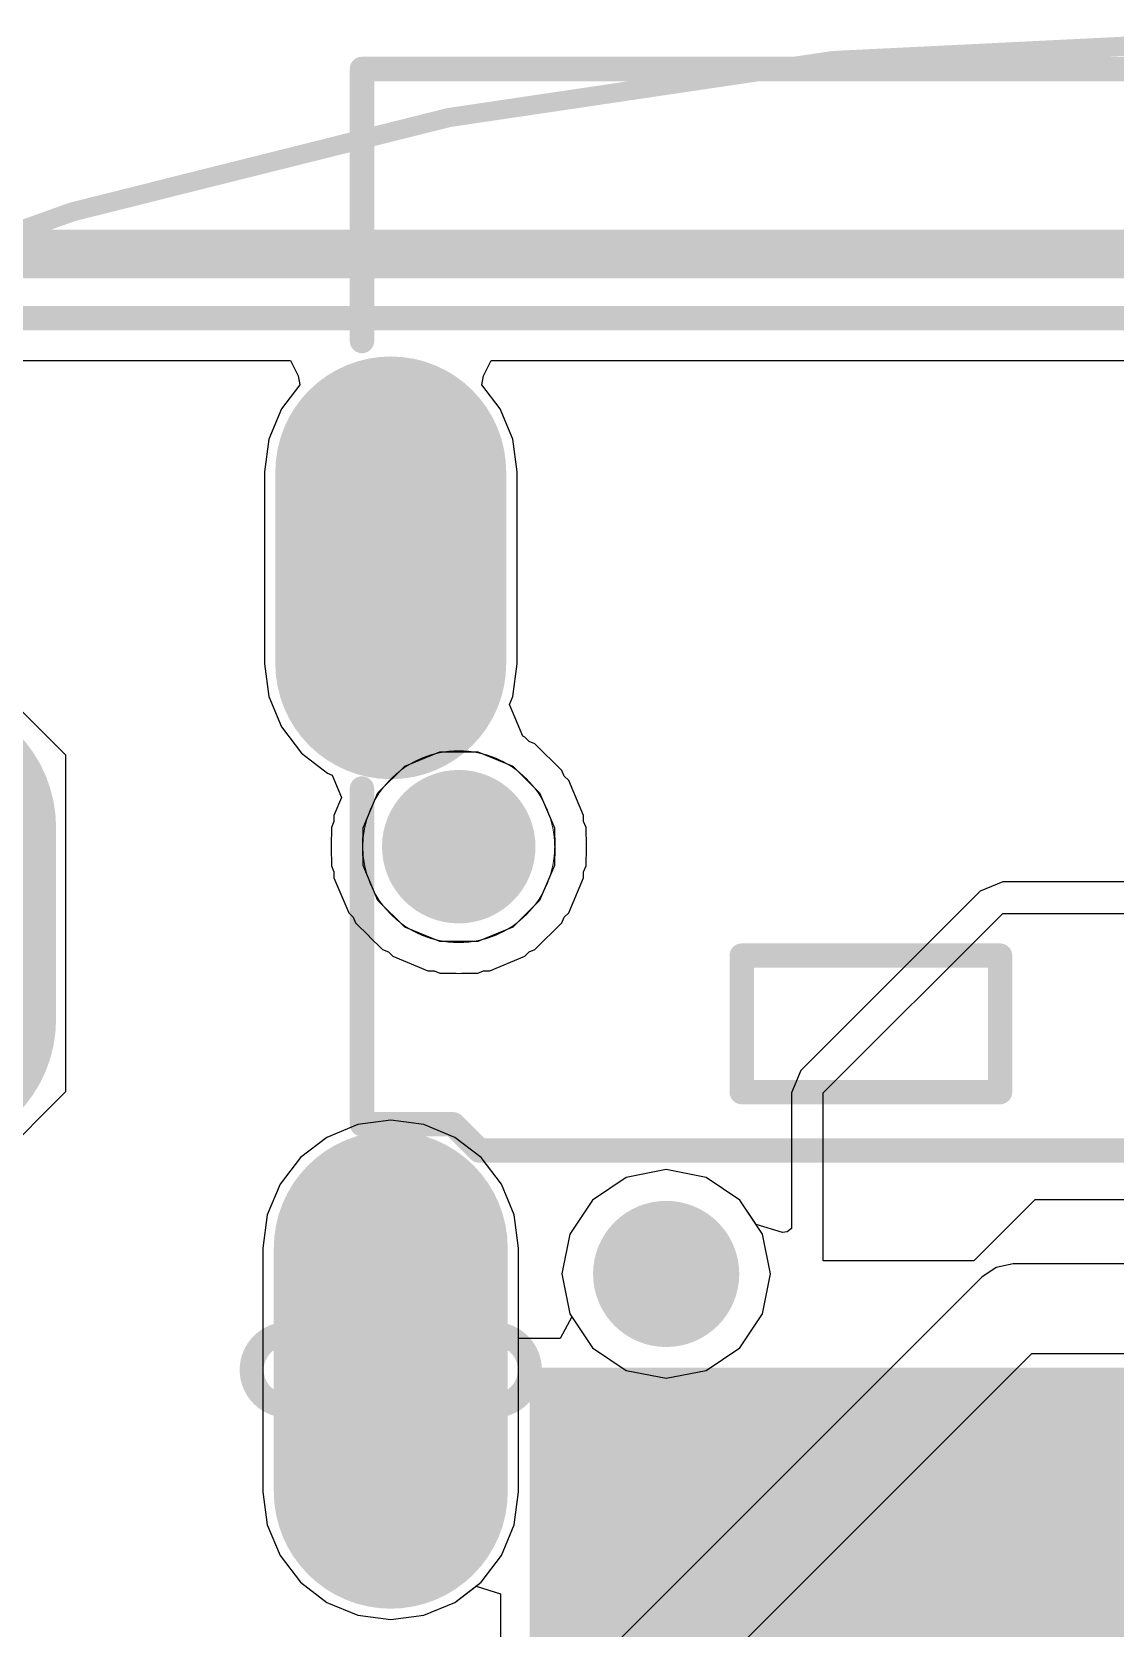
# Model space of a CAD drawing. Header units: millimetres. Extents: x 50 to 153, y 18 to 71.
# Drawn here: x 125.74 to 131.39, y 62.54 to 70.86 of the extents above; entities that cross this region are included whole.
import ezdxf

# ---------------------------------------------------------------- set-up
doc = ezdxf.new("R2010")
doc.units = ezdxf.units.MM
for name, color, linetype in [('BottomLayer', 5, 'Continuous'), ('BottomOverlay', 54, 'Continuous'), ('BottomPaste', 16, 'Continuous'), ('BottomSolder', 6, 'Continuous'), ('ConnectLayer', 7, 'Continuous'), ('KeepOutLayer', 6, 'Continuous'), ('Mechanical1', 6, 'Continuous'), ('Mechanical15', 56, 'Continuous'), ('Mechanical6', 56, 'Continuous'), ('MidLayer1', 16, 'Continuous'), ('MidLayer2', 76, 'Continuous'), ('MultiLayer', 9, 'Continuous'), ('PadHoleLayer', 156, 'Continuous'), ('TopLayer', 1, 'Continuous'), ('TopOverlay', 2, 'Continuous'), ('TopPaste', 8, 'Continuous'), ('TopSolder', 216, 'Continuous')]:
    doc.layers.add(name, color=color, linetype=linetype)

# ---------------------------------------------------------------- blocks, each defined once
blk = doc.blocks.new('USB_TYPE_C_16PIN_A_95')
at = {"layer": 'BottomLayer'}
for points, const_width in [([(-1.2726, -4.2903), (-2.2726, -4.2903)], 1), ([(3.0424, -4.2903), (1.7724, -4.2903)], 1.016)]:
    blk.add_lwpolyline(points, dxfattribs=dict(at, const_width=const_width))
for points, const_width in [([(-2.5226, -4.2903, 1), (-2.0226, -4.2903, 1)], 0.5), ([(-1.5226, -4.2903, 1), (-1.0226, -4.2903, 1)], 0.5), ([(1.5184, -4.2903, 1), (2.0264, -4.2903, 1)], 0.508), ([(2.7884, -4.2903, 1), (3.2964, -4.2903, 1)], 0.508)]:
    blk.add_lwpolyline(points, format="xyb", close=True, dxfattribs=dict(at, const_width=const_width))
at = {"layer": 'BottomSolder'}
for points, const_width in [([(1.8566, -2.8553, 1), (1.9582, -2.8553, 1)], 0.1016), ([(-2.5734, -4.2903, 1), (-1.9718, -4.2903, 1)], 0.6016), ([(-1.5734, -4.2903, 1), (-0.9718, -4.2903, 1)], 0.6016), ([(1.4676, -4.2903, 1), (2.0772, -4.2903, 1)], 0.6096), ([(2.7376, -4.2903, 1), (3.3472, -4.2903, 1)], 0.6096)]:
    blk.add_lwpolyline(points, format="xyb", close=True, dxfattribs=dict(at, const_width=const_width))
for points, const_width in [([(-1.2726, -4.2903), (-2.2726, -4.2903)], 1.2032), ([(3.0424, -4.2903), (1.7724, -4.2903)], 1.2192)]:
    blk.add_lwpolyline(points, dxfattribs=dict(at, const_width=const_width))
at = {"layer": 'MidLayer1'}
for points, const_width in [([(-1.2726, -4.2903), (-2.2726, -4.2903)], 1), ([(3.0424, -4.2903), (1.7724, -4.2903)], 1.016)]:
    blk.add_lwpolyline(points, dxfattribs=dict(at, const_width=const_width))
for points, const_width in [([(-2.5226, -4.2903, 1), (-2.0226, -4.2903, 1)], 0.5), ([(-1.5226, -4.2903, 1), (-1.0226, -4.2903, 1)], 0.5), ([(1.5184, -4.2903, 1), (2.0264, -4.2903, 1)], 0.508), ([(2.7884, -4.2903, 1), (3.2964, -4.2903, 1)], 0.508)]:
    blk.add_lwpolyline(points, format="xyb", close=True, dxfattribs=dict(at, const_width=const_width))
at = {"layer": 'MidLayer2'}
for points, const_width in [([(-1.2726, -4.2903), (-2.2726, -4.2903)], 1), ([(3.0424, -4.2903), (1.7724, -4.2903)], 1.016)]:
    blk.add_lwpolyline(points, dxfattribs=dict(at, const_width=const_width))
for points, const_width in [([(-2.5226, -4.2903, 1), (-2.0226, -4.2903, 1)], 0.5), ([(-1.5226, -4.2903, 1), (-1.0226, -4.2903, 1)], 0.5), ([(1.5184, -4.2903, 1), (2.0264, -4.2903, 1)], 0.508), ([(2.7884, -4.2903, 1), (3.2964, -4.2903, 1)], 0.508)]:
    blk.add_lwpolyline(points, format="xyb", close=True, dxfattribs=dict(at, const_width=const_width))
at = {"layer": 'MultiLayer'}
for points, const_width in [([(-1.2726, -4.2903), (-2.2726, -4.2903)], 1), ([(3.0424, -4.2903), (1.7724, -4.2903)], 1.016)]:
    blk.add_lwpolyline(points, dxfattribs=dict(at, const_width=const_width))
for points, const_width in [([(-2.5226, -4.2903, 1), (-2.0226, -4.2903, 1)], 0.5), ([(-1.5226, -4.2903, 1), (-1.0226, -4.2903, 1)], 0.5), ([(1.5184, -4.2903, 1), (2.0264, -4.2903, 1)], 0.508), ([(2.7884, -4.2903, 1), (3.2964, -4.2903, 1)], 0.508)]:
    blk.add_lwpolyline(points, format="xyb", close=True, dxfattribs=dict(at, const_width=const_width))
at = {"layer": 'PadHoleLayer'}
for points, const_width in [([(1.7169, -2.8553, 1), (2.0979, -2.8553, 1)], 0.381), ([(2.5949, -3.7528), (2.5949, -4.8278, -1), (2.2199, -4.8278), (2.2199, -3.7528, -1)], 0.125), ([(-1.5851, -3.9528), (-1.5851, -4.6278, -1), (-1.9601, -4.6278), (-1.9601, -3.9528, -1)], 0.125)]:
    blk.add_lwpolyline(points, format="xyb", close=True, dxfattribs=dict(at, const_width=const_width))
at = {"layer": 'TopLayer'}
for points, const_width in [([(-1.2726, -4.2903), (-2.2726, -4.2903)], 1), ([(3.0424, -4.2903), (1.7724, -4.2903)], 1.016)]:
    blk.add_lwpolyline(points, dxfattribs=dict(at, const_width=const_width))
for points, const_width in [([(-2.5226, -4.2903, 1), (-2.0226, -4.2903, 1)], 0.5), ([(-1.5226, -4.2903, 1), (-1.0226, -4.2903, 1)], 0.5), ([(1.5184, -4.2903, 1), (2.0264, -4.2903, 1)], 0.508), ([(2.7884, -4.2903, 1), (3.2964, -4.2903, 1)], 0.508)]:
    blk.add_lwpolyline(points, format="xyb", close=True, dxfattribs=dict(at, const_width=const_width))
for points in [[(3.8474, -0.8653), (3.8474, -0.5653), (2.4974, -0.8653), (2.4974, -0.5653)], [(3.8474, -1.3652), (3.8474, -1.0652), (2.4974, -1.3652), (2.4974, -1.0652)], [(3.8474, -1.8653), (3.8474, -1.5653), (2.4974, -1.8653), (2.4974, -1.5653)], [(2.4974, -2.0652), (2.4974, -2.6652), (3.8474, -2.0652), (3.8474, -2.6652)], [(2.4974, -2.8652), (2.4974, -3.4652), (3.8474, -2.8652), (3.8474, -3.4652)]]:
    blk.add_solid(points, dxfattribs=at)
at = {"layer": 'TopOverlay', "const_width": 0.127}
for points in [[(-4.3725, -4.4403), (-4.3725, 4.4848)], [(1.2644, -3.8283), (1.2644, 3.9478)], [(0.2484, -2.4615), (0.2484, -1.1153)], [(0.9596, -1.1153), (0.2484, -1.1153)], [(0.9596, -2.4615), (0.9596, -1.1153)], [(0.9342, -2.4615), (0.2484, -2.4615)], [(0.9596, -2.4615), (0.8834, -2.4615)], [(1.1275, -3.9653), (1.2644, -3.8283)], [(1.1275, -4.4403), (1.1275, -3.9653)], [(-2.9546, -4.4403), (-4.3725, -4.4403)], [(1.1275, -4.4403), (-0.6225, -4.4403)]]:
    blk.add_lwpolyline(points, dxfattribs=at)
at = {"layer": 'TopOverlay', "const_width": 0.0635}
for points in [[(0.2167, -1.1153, 1), (0.2802, -1.1153, 1)], [(0.2167, -1.1153, 1), (0.2802, -1.1153, 1)], [(0.9279, -1.1153, 1), (0.9914, -1.1153, 1)], [(0.9279, -1.1153, 1), (0.9914, -1.1153, 1)], [(0.2167, -2.4615, 1), (0.2802, -2.4615, 1)], [(0.2167, -2.4615, 1), (0.2802, -2.4615, 1)], [(0.8517, -2.4615, 1), (0.9152, -2.4615, 1)], [(0.9025, -2.4615, 1), (0.966, -2.4615, 1)], [(0.9279, -2.4615, 1), (0.9914, -2.4615, 1)], [(0.9279, -2.4615, 1), (0.9914, -2.4615, 1)], [(1.2327, -3.8283, 1), (1.2962, -3.8283, 1)], [(1.2327, -3.8283, 1), (1.2962, -3.8283, 1)], [(1.0957, -3.9653, 1), (1.1592, -3.9653, 1)], [(1.0957, -3.9653, 1), (1.1592, -3.9653, 1)], [(-4.4043, -4.4403, 1), (-4.3408, -4.4403, 1)], [(-4.4043, -4.4403, 1), (-4.3408, -4.4403, 1)], [(-2.9864, -4.4403, 1), (-2.9229, -4.4403, 1)], [(-0.6543, -4.4403, 1), (-0.5908, -4.4403, 1)], [(1.0957, -4.4403, 1), (1.1592, -4.4403, 1)], [(1.0957, -4.4403, 1), (1.1592, -4.4403, 1)]]:
    blk.add_lwpolyline(points, format="xyb", close=True, dxfattribs=at)
at = {"layer": 'TopPaste'}
for points in [[(3.8474, -0.8653), (3.8474, -0.5653), (2.4974, -0.8653), (2.4974, -0.5653)], [(3.8474, -1.3652), (3.8474, -1.0652), (2.4974, -1.3652), (2.4974, -1.0652)], [(3.8474, -1.8653), (3.8474, -1.5653), (2.4974, -1.8653), (2.4974, -1.5653)], [(2.4974, -2.0652), (2.4974, -2.6652), (3.8474, -2.0652), (3.8474, -2.6652)], [(2.4974, -2.8652), (2.4974, -3.4652), (3.8474, -2.8652), (3.8474, -3.4652)]]:
    blk.add_solid(points, dxfattribs=at)
at = {"layer": 'TopSolder'}
for points, const_width in [([(1.8566, -2.8553, 1), (1.9582, -2.8553, 1)], 0.1016), ([(-2.5734, -4.2903, 1), (-1.9718, -4.2903, 1)], 0.6016), ([(-1.5734, -4.2903, 1), (-0.9718, -4.2903, 1)], 0.6016), ([(1.4676, -4.2903, 1), (2.0772, -4.2903, 1)], 0.6096), ([(2.7376, -4.2903, 1), (3.3472, -4.2903, 1)], 0.6096)]:
    blk.add_lwpolyline(points, format="xyb", close=True, dxfattribs=dict(at, const_width=const_width))
for points, const_width in [([(-1.2726, -4.2903), (-2.2726, -4.2903)], 1.2032), ([(3.0424, -4.2903), (1.7724, -4.2903)], 1.2192)]:
    blk.add_lwpolyline(points, dxfattribs=dict(at, const_width=const_width))
for points in [[(3.949, -0.9669), (3.949, -0.4637), (2.3958, -0.9669), (2.3958, -0.4637)], [(3.949, -1.4668), (3.949, -0.9636), (2.3958, -1.4668), (2.3958, -0.9636)], [(3.949, -1.9669), (3.949, -1.4637), (2.3958, -1.9669), (2.3958, -1.4637)], [(2.3958, -1.9636), (2.3958, -2.7668), (3.949, -1.9636), (3.949, -2.7668)], [(2.3958, -2.7636), (2.3958, -3.5668), (3.949, -2.7636), (3.949, -3.5668)]]:
    blk.add_solid(points, dxfattribs=at)
blk = doc.blocks.new('TF_SMD_TF_02_B_131')
at = {"layer": 'BottomLayer', "const_width": 1.2}
blk.add_lwpolyline([(-8.0523, 3.8451), (-8.0523, 2.8451)], dxfattribs=at)
at = {"layer": 'BottomLayer', "const_width": 0.6}
for points in [[(-8.3523, 3.8451, 1), (-7.7523, 3.8451, 1)], [(-8.3523, 2.8451, 1), (-7.7523, 2.8451, 1)]]:
    blk.add_lwpolyline(points, format="xyb", close=True, dxfattribs=at)
at = {"layer": 'BottomOverlay', "const_width": 0.254}
blk.add_lwpolyline([(-7.7013, 6.8346), (-0.3277, 6.8346)], dxfattribs=at)
at = {"layer": 'BottomPaste', "const_width": 1.2}
blk.add_lwpolyline([(-8.0523, 3.8451), (-8.0523, 2.8451)], dxfattribs=at)
at = {"layer": 'BottomPaste', "const_width": 0.6}
for points in [[(-8.3523, 3.8451, 1), (-7.7523, 3.8451, 1)], [(-8.3523, 2.8451, 1), (-7.7523, 2.8451, 1)]]:
    blk.add_lwpolyline(points, format="xyb", close=True, dxfattribs=at)
at = {"layer": 'BottomSolder', "const_width": 1.4032}
blk.add_lwpolyline([(-8.0523, 3.8451), (-8.0523, 2.8451)], dxfattribs=at)
at = {"layer": 'BottomSolder', "const_width": 0.7016}
for points in [[(-8.4031, 3.8451, 1), (-7.7015, 3.8451, 1)], [(-8.4031, 2.8451, 1), (-7.7015, 2.8451, 1)]]:
    blk.add_lwpolyline(points, format="xyb", close=True, dxfattribs=at)
at = {"layer": 'KeepOutLayer'}
for points, const_width in [([(-4.7525, 3.7452, 1), (-5.7525, 3.7452, 1)], 0.00508), ([(-5.7538, 3.7452, 1), (-5.7512, 3.7452, 1)], 0.00254), ([(-4.7538, 3.7452, 1), (-4.7512, 3.7452, 1)], 0.00254)]:
    blk.add_lwpolyline(points, format="xyb", close=True, dxfattribs=dict(at, const_width=const_width))
at = {"layer": 'Mechanical15', "const_width": 0.0508}
blk.add_lwpolyline([(-7.6824, 6.8332), (-1.3802, 6.8327)], dxfattribs=at)
at = {"layer": 'Mechanical6'}
for points, const_width in [([(-5.0526, 3.7452, 1), (-5.4524, 3.7452, 1)], 0.4), ([(-5.5524, 3.7452, 1), (-5.3524, 3.7452, 1)], 0.2), ([(-5.1526, 3.7452, 1), (-4.9526, 3.7452, 1)], 0.2)]:
    blk.add_lwpolyline(points, format="xyb", close=True, dxfattribs=dict(at, const_width=const_width))
at = {"layer": 'MultiLayer'}
for p, q in [((-5.674, 4.0254), (-5.5336, 4.1641)), ((-5.674, 4.0254), (-5.5336, 4.1641)), ((-5.5336, 4.1641), (-5.3511, 4.239)), ((-5.5336, 4.1641), (-5.3511, 4.239)), ((-5.3511, 4.239), (-5.1538, 4.239)), ((-5.3511, 4.239), (-5.1538, 4.239)), ((-5.1538, 4.239), (-4.9713, 4.1641)), ((-5.1538, 4.239), (-4.9713, 4.1641)), ((-4.9713, 4.1641), (-4.8309, 4.0254)), ((-4.9713, 4.1641), (-4.8309, 4.0254)), ((-5.7512, 3.8438), (-5.674, 4.0254)), ((-5.7512, 3.8438), (-5.674, 4.0254)), ((-4.8309, 4.0254), (-4.7537, 3.8438)), ((-4.8309, 4.0254), (-4.7537, 3.8438)), ((-5.7524, 3.7452), (-5.7512, 3.8438)), ((-5.7524, 3.7452), (-5.7512, 3.8438)), ((-4.7537, 3.8438), (-4.7525, 3.7452)), ((-4.7537, 3.8438), (-4.7525, 3.7452)), ((-5.7512, 3.6465), (-5.7524, 3.7452)), ((-5.7512, 3.6465), (-5.7524, 3.7452)), ((-4.7525, 3.7452), (-4.7537, 3.6465)), ((-4.7525, 3.7452), (-4.7537, 3.6465)), ((-4.7525, 3.7452), (-4.7525, 3.7452)), ((-4.7525, 3.7452), (-4.7525, 3.7452)), ((-5.674, 3.465), (-5.7512, 3.6465)), ((-5.674, 3.465), (-5.7512, 3.6465)), ((-4.7537, 3.6465), (-4.8309, 3.465)), ((-4.7537, 3.6465), (-4.8309, 3.465)), ((-5.5336, 3.3263), (-5.674, 3.465)), ((-5.5336, 3.3263), (-5.674, 3.465)), ((-4.8309, 3.465), (-4.9713, 3.3263)), ((-4.8309, 3.465), (-4.9713, 3.3263)), ((-5.3511, 3.2514), (-5.5336, 3.3263)), ((-5.3511, 3.2514), (-5.5336, 3.3263)), ((-5.1538, 3.2514), (-5.3511, 3.2514)), ((-5.1538, 3.2514), (-5.3511, 3.2514)), ((-4.9713, 3.3263), (-5.1538, 3.2514)), ((-4.9713, 3.3263), (-5.1538, 3.2514))]:
    blk.add_line(p, q, dxfattribs=at)

msp = doc.modelspace()

# ---------------------------------------------------------------- linework, layer by layer
at = {"layer": 'ConnectLayer'}
for p, q in [((125.5703, 69.1473), (127.088, 69.1473)), ((125.5703, 69.1473), (127.088, 69.1473)), ((125.5703, 69.1473), (127.088, 69.1473)), ((125.5703, 69.1473), (127.088, 69.1473)), ((127.088, 69.1473), (127.1276, 69.0675)), ((127.088, 69.1473), (127.1276, 69.0675)), ((127.088, 69.1473), (127.1276, 69.0675)), ((127.088, 69.1473), (127.1276, 69.0675)), ((128.0941, 69.0675), (128.1337, 69.1473)), ((128.0941, 69.0675), (128.1337, 69.1473)), ((128.0941, 69.0675), (128.1337, 69.1473)), ((128.0941, 69.0675), (128.1337, 69.1473)), ((128.1337, 69.1473), (135.5964, 69.1473)), ((128.1337, 69.1473), (135.5964, 69.1473)), ((128.1337, 69.1473), (135.5964, 69.1473)), ((128.1337, 69.1473), (135.5964, 69.1473)), ((127.1276, 69.0675), (127.1371, 69.0203)), ((127.1276, 69.0675), (127.1371, 69.0203)), ((127.1276, 69.0675), (127.1371, 69.0203)), ((127.1276, 69.0675), (127.1371, 69.0203)), ((128.0847, 69.0203), (128.0941, 69.0675)), ((128.0847, 69.0203), (128.0941, 69.0675)), ((128.0847, 69.0203), (128.0941, 69.0675)), ((128.0847, 69.0203), (128.0941, 69.0675)), ((127.1371, 69.0203), (127.041, 68.8951)), ((127.1371, 69.0203), (127.041, 68.8951)), ((127.1371, 69.0203), (127.041, 68.8951)), ((127.1371, 69.0203), (127.041, 68.8951)), ((128.1807, 68.8951), (128.0847, 69.0203)), ((128.1807, 68.8951), (128.0847, 69.0203)), ((128.1807, 68.8951), (128.0847, 69.0203)), ((128.1807, 68.8951), (128.0847, 69.0203)), ((127.041, 68.8951), (126.9753, 68.7364)), ((127.041, 68.8951), (126.9753, 68.7364)), ((127.041, 68.8951), (126.9753, 68.7364)), ((127.041, 68.8951), (126.9753, 68.7364)), ((128.2465, 68.7364), (128.1807, 68.8951)), ((128.2465, 68.7364), (128.1807, 68.8951)), ((128.2465, 68.7364), (128.1807, 68.8951)), ((128.2465, 68.7364), (128.1807, 68.8951)), ((126.9753, 68.7364), (126.9528, 68.5661)), ((126.9753, 68.7364), (126.9528, 68.5661)), ((126.9753, 68.7364), (126.9528, 68.5661)), ((126.9753, 68.7364), (126.9528, 68.5661)), ((128.2689, 68.5661), (128.2465, 68.7364)), ((128.2689, 68.5661), (128.2465, 68.7364)), ((128.2689, 68.5661), (128.2465, 68.7364)), ((128.2689, 68.5661), (128.2465, 68.7364)), ((126.9528, 68.5661), (126.9528, 67.566)), ((126.9528, 68.5661), (126.9528, 67.566)), ((126.9528, 68.5661), (126.9528, 67.566)), ((126.9528, 68.5661), (126.9528, 67.566)), ((128.2689, 67.566), (128.2689, 68.5661)), ((128.2689, 67.566), (128.2689, 68.5661)), ((128.2689, 67.566), (128.2689, 68.5661)), ((128.2689, 67.566), (128.2689, 68.5661)), ((126.9528, 67.566), (126.9753, 67.3957)), ((126.9528, 67.566), (126.9753, 67.3957)), ((126.9528, 67.566), (126.9753, 67.3957)), ((126.9528, 67.566), (126.9753, 67.3957)), ((128.2465, 67.3957), (128.2689, 67.566)), ((128.2465, 67.3957), (128.2689, 67.566)), ((128.2465, 67.3957), (128.2689, 67.566)), ((128.2465, 67.3957), (128.2689, 67.566)), ((125.9175, 67.0891), (125.5413, 67.4653)), ((126.9753, 67.3957), (127.041, 67.237)), ((126.9753, 67.3957), (127.041, 67.237)), ((126.9753, 67.3957), (127.041, 67.237)), ((126.9753, 67.3957), (127.041, 67.237)), ((128.2293, 67.3543), (128.2465, 67.3957)), ((128.2293, 67.3543), (128.2465, 67.3957)), ((128.2293, 67.3543), (128.2465, 67.3957)), ((128.2293, 67.3543), (128.2465, 67.3957)), ((128.2982, 67.1887), (128.2293, 67.3543)), ((128.2982, 67.1887), (128.2293, 67.3543)), ((128.2982, 67.1887), (128.2293, 67.3543)), ((128.2982, 67.1887), (128.2293, 67.3543)), ((127.041, 67.237), (127.1456, 67.1008)), ((127.041, 67.237), (127.1456, 67.1008)), ((127.041, 67.237), (127.1456, 67.1008)), ((127.041, 67.237), (127.1456, 67.1008)), ((128.3088, 67.1844), (128.2982, 67.1887)), ((128.3088, 67.1844), (128.2982, 67.1887)), ((128.3088, 67.1844), (128.2982, 67.1887)), ((128.3088, 67.1844), (128.2982, 67.1887)), ((128.3319, 67.1614), (128.3088, 67.1844)), ((128.3319, 67.1614), (128.3088, 67.1844)), ((128.3319, 67.1614), (128.3088, 67.1844)), ((128.3319, 67.1614), (128.3088, 67.1844)), ((128.3621, 67.1491), (128.3319, 67.1614)), ((128.3621, 67.1491), (128.3319, 67.1614)), ((128.3621, 67.1491), (128.3319, 67.1614)), ((128.3621, 67.1491), (128.3319, 67.1614)), ((128.5025, 67.0105), (128.3621, 67.1491)), ((128.5025, 67.0105), (128.3621, 67.1491)), ((128.5025, 67.0105), (128.3621, 67.1491)), ((128.5025, 67.0105), (128.3621, 67.1491)), ((125.9175, 65.3367), (125.9175, 67.0891)), ((127.1456, 67.1008), (127.2819, 66.9962)), ((127.1456, 67.1008), (127.2819, 66.9962)), ((127.1456, 67.1008), (127.2819, 66.9962)), ((127.1456, 67.1008), (127.2819, 66.9962)), ((127.2819, 66.9962), (127.3058, 66.9863)), ((127.2819, 66.9962), (127.3058, 66.9863)), ((127.2819, 66.9962), (127.3058, 66.9863)), ((127.2819, 66.9962), (127.3058, 66.9863)), ((127.3058, 66.9863), (127.3538, 66.8687)), ((127.3058, 66.9863), (127.3538, 66.8687)), ((127.3058, 66.9863), (127.3538, 66.8687)), ((127.3058, 66.9863), (127.3538, 66.8687)), ((128.5151, 66.9805), (128.5025, 67.0105)), ((128.5151, 66.9805), (128.5025, 67.0105)), ((128.5151, 66.9805), (128.5025, 67.0105)), ((128.5151, 66.9805), (128.5025, 67.0105)), ((128.5384, 66.9577), (128.5151, 66.9805)), ((128.5384, 66.9577), (128.5151, 66.9805)), ((128.5384, 66.9577), (128.5151, 66.9805)), ((128.5384, 66.9577), (128.5151, 66.9805)), ((128.6156, 66.7761), (128.5384, 66.9577)), ((128.6156, 66.7761), (128.5384, 66.9577)), ((128.6156, 66.7761), (128.5384, 66.9577)), ((128.6156, 66.7761), (128.5384, 66.9577)), ((127.3538, 66.8687), (127.3144, 66.7761)), ((127.3538, 66.8687), (127.3144, 66.7761)), ((127.3538, 66.8687), (127.3144, 66.7761)), ((127.3538, 66.8687), (127.3144, 66.7761)), ((127.3141, 66.7435), (127.3013, 66.7136)), ((127.3141, 66.7435), (127.3013, 66.7136)), ((127.3141, 66.7435), (127.3013, 66.7136)), ((127.3141, 66.7435), (127.3013, 66.7136)), ((127.3144, 66.7761), (127.3141, 66.7435)), ((127.3144, 66.7761), (127.3141, 66.7435)), ((127.3144, 66.7761), (127.3141, 66.7435)), ((127.3144, 66.7761), (127.3141, 66.7435)), ((128.6159, 66.7435), (128.6156, 66.7761)), ((128.6159, 66.7435), (128.6156, 66.7761)), ((128.6159, 66.7435), (128.6156, 66.7761)), ((128.6159, 66.7435), (128.6156, 66.7761)), ((128.6287, 66.7136), (128.6159, 66.7435)), ((128.6287, 66.7136), (128.6159, 66.7435)), ((128.6287, 66.7136), (128.6159, 66.7435)), ((128.6287, 66.7136), (128.6159, 66.7435)), ((127.3013, 66.7136), (127.3001, 66.6149)), ((127.3013, 66.7136), (127.3001, 66.6149)), ((127.3013, 66.7136), (127.3001, 66.6149)), ((127.3013, 66.7136), (127.3001, 66.6149)), ((128.6299, 66.6149), (128.6287, 66.7136)), ((128.6299, 66.6149), (128.6287, 66.7136)), ((128.6299, 66.6149), (128.6287, 66.7136)), ((128.6299, 66.6149), (128.6287, 66.7136)), ((127.3001, 66.6149), (127.3009, 66.6129)), ((127.3001, 66.6149), (127.3009, 66.6129)), ((127.3001, 66.6149), (127.3009, 66.6129)), ((127.3001, 66.6149), (127.3009, 66.6129)), ((127.3009, 66.6129), (127.3001, 66.6109)), ((127.3009, 66.6129), (127.3001, 66.6109)), ((127.3009, 66.6129), (127.3001, 66.6109)), ((127.3009, 66.6129), (127.3001, 66.6109)), ((127.3001, 66.6109), (127.3013, 66.5122)), ((127.3001, 66.6109), (127.3013, 66.5122)), ((127.3001, 66.6109), (127.3013, 66.5122)), ((127.3001, 66.6109), (127.3013, 66.5122)), ((128.6287, 66.5122), (128.6299, 66.6109)), ((128.6287, 66.5122), (128.6299, 66.6109)), ((128.6287, 66.5122), (128.6299, 66.6109)), ((128.6287, 66.5122), (128.6299, 66.6109)), ((128.6295, 66.6139), (128.6299, 66.6149)), ((128.6295, 66.6139), (128.6299, 66.6149)), ((128.6295, 66.6139), (128.6299, 66.6149)), ((128.6295, 66.6139), (128.6299, 66.6149)), ((128.6299, 66.6129), (128.6295, 66.6139)), ((128.6299, 66.6129), (128.6295, 66.6139)), ((128.6299, 66.6129), (128.6295, 66.6139)), ((128.6299, 66.6129), (128.6295, 66.6139)), ((128.6295, 66.6119), (128.6299, 66.6129)), ((128.6295, 66.6119), (128.6299, 66.6129)), ((128.6295, 66.6119), (128.6299, 66.6129)), ((128.6295, 66.6119), (128.6299, 66.6129)), ((128.6299, 66.6109), (128.6295, 66.6119)), ((128.6299, 66.6109), (128.6295, 66.6119)), ((128.6299, 66.6109), (128.6295, 66.6119)), ((128.6299, 66.6109), (128.6295, 66.6119)), ((127.3013, 66.5122), (127.3141, 66.4823)), ((127.3013, 66.5122), (127.3141, 66.4823)), ((127.3013, 66.5122), (127.3141, 66.4823)), ((127.3013, 66.5122), (127.3141, 66.4823)), ((127.3141, 66.4823), (127.3144, 66.4497)), ((127.3141, 66.4823), (127.3144, 66.4497)), ((127.3141, 66.4823), (127.3144, 66.4497)), ((127.3141, 66.4823), (127.3144, 66.4497)), ((128.6156, 66.4497), (128.6159, 66.4823)), ((128.6156, 66.4497), (128.6159, 66.4823)), ((128.6156, 66.4497), (128.6159, 66.4823)), ((128.6156, 66.4497), (128.6159, 66.4823)), ((128.6159, 66.4823), (128.6287, 66.5122)), ((128.6159, 66.4823), (128.6287, 66.5122)), ((128.6159, 66.4823), (128.6287, 66.5122)), ((128.6159, 66.4823), (128.6287, 66.5122)), ((127.3144, 66.4497), (127.3916, 66.2681)), ((127.3144, 66.4497), (127.3916, 66.2681)), ((127.3144, 66.4497), (127.3916, 66.2681)), ((127.3144, 66.4497), (127.3916, 66.2681)), ((128.5384, 66.2681), (128.6156, 66.4497)), ((128.5384, 66.2681), (128.6156, 66.4497)), ((128.5384, 66.2681), (128.6156, 66.4497)), ((128.5384, 66.2681), (128.6156, 66.4497)), ((130.7994, 66.43), (130.6827, 66.3817)), ((133.0244, 66.43), (130.7994, 66.43)), ((130.6827, 66.3817), (129.748, 65.447)), ((127.3916, 66.2681), (127.4149, 66.2453)), ((127.3916, 66.2681), (127.4149, 66.2453)), ((127.3916, 66.2681), (127.4149, 66.2453)), ((127.3916, 66.2681), (127.4149, 66.2453)), ((127.4149, 66.2453), (127.4275, 66.2153)), ((127.4149, 66.2453), (127.4275, 66.2153)), ((127.4149, 66.2453), (127.4275, 66.2153)), ((127.4149, 66.2453), (127.4275, 66.2153)), ((128.5025, 66.2153), (128.5151, 66.2453)), ((128.5025, 66.2153), (128.5151, 66.2453)), ((128.5025, 66.2153), (128.5151, 66.2453)), ((128.5025, 66.2153), (128.5151, 66.2453)), ((128.5151, 66.2453), (128.5384, 66.2681)), ((128.5151, 66.2453), (128.5384, 66.2681)), ((128.5151, 66.2453), (128.5384, 66.2681)), ((128.5151, 66.2453), (128.5384, 66.2681)), ((127.4275, 66.2153), (127.4977, 66.146)), ((127.4275, 66.2153), (127.4977, 66.146)), ((127.4275, 66.2153), (127.4977, 66.146)), ((127.4275, 66.2153), (127.4977, 66.146)), ((127.4977, 66.146), (127.4979, 66.1458)), ((127.4977, 66.146), (127.4979, 66.1458)), ((127.4977, 66.146), (127.4979, 66.1458)), ((127.4977, 66.146), (127.4979, 66.1458)), ((127.4979, 66.1458), (127.4981, 66.1456)), ((127.4979, 66.1458), (127.4981, 66.1456)), ((127.4979, 66.1458), (127.4981, 66.1456)), ((127.4979, 66.1458), (127.4981, 66.1456)), ((127.4981, 66.1456), (127.5679, 66.0767)), ((127.4981, 66.1456), (127.5679, 66.0767)), ((127.4981, 66.1456), (127.5679, 66.0767)), ((127.4981, 66.1456), (127.5679, 66.0767)), ((128.3621, 66.0767), (128.5025, 66.2153)), ((128.3621, 66.0767), (128.5025, 66.2153)), ((128.3621, 66.0767), (128.5025, 66.2153)), ((128.3621, 66.0767), (128.5025, 66.2153)), ((127.5679, 66.0767), (127.5981, 66.0644)), ((127.5679, 66.0767), (127.5981, 66.0644)), ((127.5679, 66.0767), (127.5981, 66.0644)), ((127.5679, 66.0767), (127.5981, 66.0644)), ((127.5981, 66.0644), (127.6212, 66.0414)), ((127.5981, 66.0644), (127.6212, 66.0414)), ((127.5981, 66.0644), (127.6212, 66.0414)), ((127.5981, 66.0644), (127.6212, 66.0414)), ((128.3088, 66.0414), (128.3319, 66.0644)), ((128.3088, 66.0414), (128.3319, 66.0644)), ((128.3088, 66.0414), (128.3319, 66.0644)), ((128.3088, 66.0414), (128.3319, 66.0644)), ((128.3319, 66.0644), (128.3621, 66.0767)), ((128.3319, 66.0644), (128.3621, 66.0767)), ((128.3319, 66.0644), (128.3621, 66.0767)), ((128.3319, 66.0644), (128.3621, 66.0767)), ((127.6212, 66.0414), (127.8037, 65.9665)), ((127.6212, 66.0414), (127.8037, 65.9665)), ((127.6212, 66.0414), (127.8037, 65.9665)), ((127.6212, 66.0414), (127.8037, 65.9665)), ((128.1263, 65.9665), (128.3088, 66.0414)), ((128.1263, 65.9665), (128.3088, 66.0414)), ((128.1263, 65.9665), (128.3088, 66.0414)), ((128.1263, 65.9665), (128.3088, 66.0414)), ((127.8037, 65.9665), (127.8363, 65.9666)), ((127.8037, 65.9665), (127.8363, 65.9666)), ((127.8037, 65.9665), (127.8363, 65.9666)), ((127.8037, 65.9665), (127.8363, 65.9666)), ((127.8363, 65.9666), (127.8663, 65.9541)), ((127.8363, 65.9666), (127.8663, 65.9541)), ((127.8363, 65.9666), (127.8663, 65.9541)), ((127.8363, 65.9666), (127.8663, 65.9541)), ((127.8663, 65.9541), (127.9513, 65.9541)), ((127.8663, 65.9541), (127.9513, 65.9541)), ((127.8663, 65.9541), (127.9513, 65.9541)), ((127.8663, 65.9541), (127.9513, 65.9541)), ((127.9513, 65.9541), (127.965, 65.9523)), ((127.9513, 65.9541), (127.965, 65.9523)), ((127.9513, 65.9541), (127.965, 65.9523)), ((127.9513, 65.9541), (127.965, 65.9523)), ((127.965, 65.9523), (127.9787, 65.9541)), ((127.965, 65.9523), (127.9787, 65.9541)), ((127.965, 65.9523), (127.9787, 65.9541)), ((127.965, 65.9523), (127.9787, 65.9541)), ((127.9787, 65.9541), (128.0637, 65.9541)), ((127.9787, 65.9541), (128.0637, 65.9541)), ((127.9787, 65.9541), (128.0637, 65.9541)), ((127.9787, 65.9541), (128.0637, 65.9541)), ((128.0637, 65.9541), (128.0937, 65.9666)), ((128.0637, 65.9541), (128.0937, 65.9666)), ((128.0637, 65.9541), (128.0937, 65.9666)), ((128.0637, 65.9541), (128.0937, 65.9666)), ((128.0937, 65.9666), (128.1263, 65.9665)), ((128.0937, 65.9666), (128.1263, 65.9665)), ((128.0937, 65.9666), (128.1263, 65.9665)), ((128.0937, 65.9666), (128.1263, 65.9665)), ((129.748, 65.447), (129.6997, 65.3303)), ((125.5413, 64.9605), (125.9175, 65.3367)), ((129.6997, 65.3303), (129.6997, 64.6226)), ((127.4385, 65.1645), (127.2778, 65.0979)), ((127.4385, 65.1645), (127.2778, 65.0979)), ((127.4385, 65.1645), (127.2778, 65.0979)), ((127.4385, 65.1645), (127.2778, 65.0979)), ((127.6109, 65.1872), (127.4385, 65.1645)), ((127.6109, 65.1872), (127.4385, 65.1645)), ((127.6109, 65.1872), (127.4385, 65.1645)), ((127.6109, 65.1872), (127.4385, 65.1645)), ((127.7833, 65.1645), (127.6109, 65.1872)), ((127.7833, 65.1645), (127.6109, 65.1872)), ((127.7833, 65.1645), (127.6109, 65.1872)), ((127.7833, 65.1645), (127.6109, 65.1872)), ((127.9439, 65.0979), (127.7833, 65.1645)), ((127.9439, 65.0979), (127.7833, 65.1645)), ((127.9439, 65.0979), (127.7833, 65.1645)), ((127.9439, 65.0979), (127.7833, 65.1645)), ((127.2778, 65.0979), (127.1399, 64.9921)), ((127.2778, 65.0979), (127.1399, 64.9921)), ((127.2778, 65.0979), (127.1399, 64.9921)), ((127.2778, 65.0979), (127.1399, 64.9921)), ((128.0819, 64.9921), (127.9439, 65.0979)), ((128.0819, 64.9921), (127.9439, 65.0979)), ((128.0819, 64.9921), (127.9439, 65.0979)), ((128.0819, 64.9921), (127.9439, 65.0979)), ((127.1399, 64.9921), (127.034, 64.8541)), ((127.1399, 64.9921), (127.034, 64.8541)), ((127.1399, 64.9921), (127.034, 64.8541)), ((127.1399, 64.9921), (127.034, 64.8541)), ((128.1877, 64.8541), (128.0819, 64.9921)), ((128.1877, 64.8541), (128.0819, 64.9921)), ((128.1877, 64.8541), (128.0819, 64.9921)), ((128.1877, 64.8541), (128.0819, 64.9921)), ((128.8378, 64.8885), (128.6613, 64.7706)), ((128.8378, 64.8885), (128.6613, 64.7706)), ((128.8378, 64.8885), (128.6613, 64.7706)), ((128.8378, 64.8885), (128.6613, 64.7706)), ((129.0459, 64.9299), (128.8378, 64.8885)), ((129.0459, 64.9299), (128.8378, 64.8885)), ((129.0459, 64.9299), (128.8378, 64.8885)), ((129.0459, 64.9299), (128.8378, 64.8885)), ((129.254, 64.8885), (129.0459, 64.9299)), ((129.254, 64.8885), (129.0459, 64.9299)), ((129.254, 64.8885), (129.0459, 64.9299)), ((129.254, 64.8885), (129.0459, 64.9299)), ((129.4304, 64.7706), (129.254, 64.8885)), ((129.4304, 64.7706), (129.254, 64.8885)), ((129.4304, 64.7706), (129.254, 64.8885)), ((129.4304, 64.7706), (129.254, 64.8885)), ((127.034, 64.8541), (126.9675, 64.6935)), ((127.034, 64.8541), (126.9675, 64.6935)), ((127.034, 64.8541), (126.9675, 64.6935)), ((127.034, 64.8541), (126.9675, 64.6935)), ((128.2543, 64.6935), (128.1877, 64.8541)), ((128.2543, 64.6935), (128.1877, 64.8541)), ((128.2543, 64.6935), (128.1877, 64.8541)), ((128.2543, 64.6935), (128.1877, 64.8541)), ((128.6613, 64.7706), (128.5434, 64.5942)), ((128.6613, 64.7706), (128.5434, 64.5942)), ((128.6613, 64.7706), (128.5434, 64.5942)), ((128.6613, 64.7706), (128.5434, 64.5942)), ((129.5152, 64.6438), (129.4304, 64.7706)), ((129.5483, 64.5942), (129.4304, 64.7706)), ((129.5483, 64.5942), (129.4304, 64.7706)), ((129.5483, 64.5942), (129.4304, 64.7706)), ((126.9675, 64.6935), (126.9448, 64.5211)), ((126.9675, 64.6935), (126.9448, 64.5211)), ((126.9675, 64.6935), (126.9448, 64.5211)), ((126.9675, 64.6935), (126.9448, 64.5211)), ((128.277, 64.5211), (128.2543, 64.6935)), ((128.277, 64.5211), (128.2543, 64.6935)), ((128.277, 64.5211), (128.2543, 64.6935)), ((128.277, 64.5211), (128.2543, 64.6935)), ((129.6523, 64.6028), (129.5152, 64.6438)), ((128.5434, 64.5942), (128.502, 64.3861)), ((128.5434, 64.5942), (128.502, 64.3861)), ((128.5434, 64.5942), (128.502, 64.3861)), ((128.5434, 64.5942), (128.502, 64.3861)), ((129.5897, 64.3861), (129.5483, 64.5942)), ((129.5897, 64.3861), (129.5483, 64.5942)), ((129.5897, 64.3861), (129.5483, 64.5942)), ((129.6757, 64.6048), (129.6523, 64.6028)), ((129.6997, 64.6226), (129.6757, 64.6048)), ((126.9448, 64.5211), (126.9448, 63.2511)), ((126.9448, 64.5211), (126.9448, 63.2511)), ((126.9448, 64.5211), (126.9448, 63.2511)), ((126.9448, 64.5211), (126.9448, 63.2511)), ((128.277, 64.0501), (128.277, 64.5211)), ((128.277, 63.2511), (128.277, 64.5211)), ((128.277, 63.2511), (128.277, 64.5211)), ((128.277, 63.2511), (128.277, 64.5211)), ((130.7657, 64.4204), (130.6901, 64.3699)), ((130.8549, 64.4382), (130.7657, 64.4204)), ((132.2142, 64.4382), (130.8549, 64.4382)), ((130.6901, 64.3699), (127.9768, 61.6567)), ((128.502, 64.3861), (128.5434, 64.1779)), ((128.502, 64.3861), (128.5434, 64.1779)), ((128.502, 64.3861), (128.5434, 64.1779)), ((128.502, 64.3861), (128.5434, 64.1779)), ((129.5483, 64.1779), (129.5897, 64.3861)), ((129.5483, 64.1779), (129.5897, 64.3861)), ((129.5483, 64.1779), (129.5897, 64.3861)), ((128.554, 64.1621), (128.4942, 64.0501)), ((128.5434, 64.1779), (128.554, 64.1621)), ((128.5434, 64.1779), (128.6613, 64.0015)), ((128.5434, 64.1779), (128.6613, 64.0015)), ((128.5434, 64.1779), (128.6613, 64.0015)), ((129.4304, 64.0015), (129.5483, 64.1779)), ((129.4304, 64.0015), (129.5483, 64.1779)), ((129.4304, 64.0015), (129.5483, 64.1779)), ((128.4942, 64.0501), (128.277, 64.0501)), ((128.6613, 64.0015), (128.8378, 63.8836)), ((128.6613, 64.0015), (128.8378, 63.8836)), ((128.6613, 64.0015), (128.8378, 63.8836)), ((129.2269, 62.2475), (130.9514, 63.972)), ((129.254, 63.8836), (129.4304, 64.0015)), ((129.254, 63.8836), (129.4304, 64.0015)), ((129.254, 63.8836), (129.4304, 64.0015)), ((130.9514, 63.972), (132.2142, 63.972)), ((128.8378, 63.8836), (129.0459, 63.8422)), ((128.8378, 63.8836), (129.0459, 63.8422)), ((128.8378, 63.8836), (129.0459, 63.8422)), ((129.0459, 63.8422), (129.254, 63.8836)), ((129.0459, 63.8422), (129.254, 63.8836)), ((129.0459, 63.8422), (129.254, 63.8836)), ((126.9448, 63.2511), (126.9675, 63.0787)), ((126.9448, 63.2511), (126.9675, 63.0787)), ((126.9448, 63.2511), (126.9675, 63.0787)), ((126.9448, 63.2511), (126.9675, 63.0787)), ((128.2543, 63.0787), (128.277, 63.2511)), ((128.2543, 63.0787), (128.277, 63.2511)), ((128.2543, 63.0787), (128.277, 63.2511)), ((126.9675, 63.0787), (127.034, 62.918)), ((126.9675, 63.0787), (127.034, 62.918)), ((126.9675, 63.0787), (127.034, 62.918)), ((126.9675, 63.0787), (127.034, 62.918)), ((128.1877, 62.918), (128.2543, 63.0787)), ((128.1877, 62.918), (128.2543, 63.0787)), ((128.1877, 62.918), (128.2543, 63.0787)), ((127.034, 62.918), (127.1399, 62.7801)), ((127.034, 62.918), (127.1399, 62.7801)), ((127.034, 62.918), (127.1399, 62.7801)), ((127.034, 62.918), (127.1399, 62.7801)), ((128.0819, 62.7801), (128.1877, 62.918)), ((128.0819, 62.7801), (128.1877, 62.918)), ((128.0819, 62.7801), (128.1877, 62.918)), ((127.1399, 62.7801), (127.2778, 62.6742)), ((127.1399, 62.7801), (127.2778, 62.6742)), ((127.1399, 62.7801), (127.2778, 62.6742)), ((127.1399, 62.7801), (127.2778, 62.6742)), ((127.9439, 62.6742), (128.0819, 62.7801)), ((127.9439, 62.6742), (128.0819, 62.7801)), ((127.9439, 62.6742), (128.0819, 62.7801)), ((127.9439, 62.6742), (128.0549, 62.7594)), ((128.0549, 62.7594), (128.1819, 62.7186)), ((127.2778, 62.6742), (127.4385, 62.6077)), ((127.2778, 62.6742), (127.4385, 62.6077)), ((127.2778, 62.6742), (127.4385, 62.6077)), ((127.2778, 62.6742), (127.4385, 62.6077)), ((127.7833, 62.6077), (127.9439, 62.6742)), ((127.7833, 62.6077), (127.9439, 62.6742)), ((127.7833, 62.6077), (127.9439, 62.6742)), ((127.7833, 62.6077), (127.9439, 62.6742)), ((128.1819, 62.7186), (128.1819, 62.1921)), ((127.4385, 62.6077), (127.6109, 62.585)), ((127.4385, 62.6077), (127.6109, 62.585)), ((127.4385, 62.6077), (127.6109, 62.585)), ((127.4385, 62.6077), (127.6109, 62.585)), ((127.6109, 62.585), (127.7833, 62.6077)), ((127.6109, 62.585), (127.7833, 62.6077)), ((127.6109, 62.585), (127.7833, 62.6077)), ((127.6109, 62.585), (127.7833, 62.6077))]:
    msp.add_line(p, q, dxfattribs=at)
at = {"layer": 'KeepOutLayer', "const_width": 0.127}
msp.add_lwpolyline([(125.3892, 69.3674), (138.4601, 69.3674)], dxfattribs=at)
at = {"layer": 'Mechanical1', "const_width": 0.127}
msp.add_lwpolyline([(127.6109, 67.5661), (127.6109, 68.0661)], dxfattribs=at)
at = {"layer": 'Mechanical1', "const_width": 0.0635}
for points in [[(127.5791, 68.0661, 1), (127.6426, 68.0661, 1)], [(127.5791, 67.5661, 1), (127.6426, 67.5661, 1)]]:
    msp.add_lwpolyline(points, format="xyb", close=True, dxfattribs=at)
at = {"layer": 'TopLayer'}
for p, q in [((129.8647, 65.3303), (130.7994, 66.265)), ((130.7994, 66.265), (133.0244, 66.265)), ((129.8647, 64.454), (129.8647, 65.3303)), ((130.967, 64.7715), (130.6495, 64.454)), ((132.7323, 64.7715), (130.967, 64.7715)), ((130.6495, 64.454), (129.8647, 64.454))]:
    msp.add_line(p, q, dxfattribs=at)
at = {"layer": 'TopOverlay', "const_width": 0.1}
msp.add_lwpolyline([(152.5477, 50.1974, 1), (111.3241, 50.1974, 1)], format="xyb", close=True, dxfattribs=at)

# ---------------------------------------------------------------- block references
for name, p, rotation in [('TF_SMD_TF_02_B_131', (133.2175, 62.8677), 360), ('USB_TYPE_C_16PIN_A_95', (131.9011, 66.2935), 270)]:
    msp.add_blockref(name, p, dxfattribs=dict(rotation=rotation))

doc.saveas('drawing.dxf')
